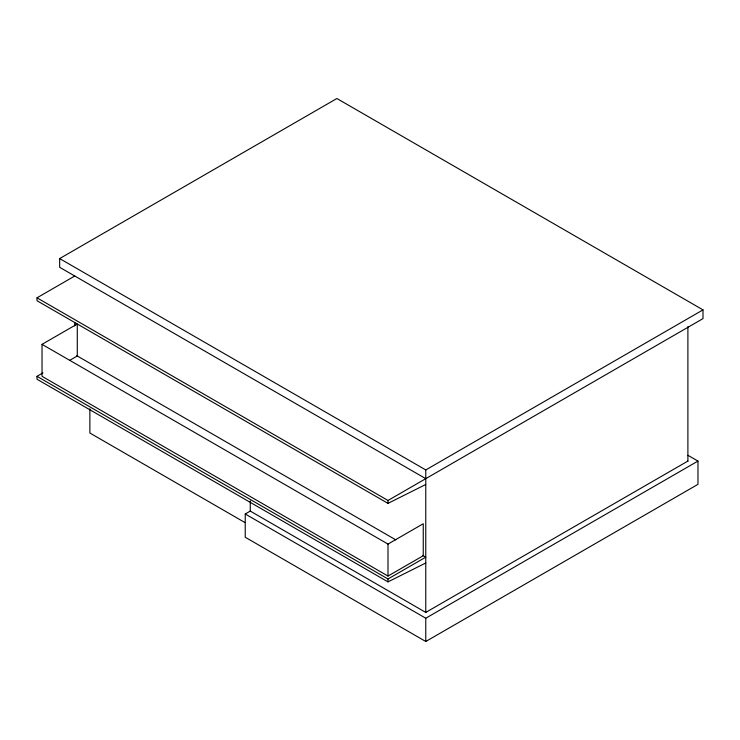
<?xml version="1.0" encoding="UTF-8"?>
<svg xmlns="http://www.w3.org/2000/svg" width="740" height="740" viewBox="0 0 740 740"><rect width="100%" height="100%" fill="white"/><g stroke="black" fill="none" stroke-linecap="round" stroke-linejoin="round"><path stroke-width="1.11" d="M425.768 478.669L59.663 267.297L59.663 258.575L336.885 98.513L703 309.884L703 318.607L388 500.471L37 297.822L37 300.727L388 503.376L425.768 484.478M37 297.822L74.768 276.011M42.032 344.341L388 544.085L423.252 523.735L423.252 555.712L388 576.062L42.032 376.327L42.032 344.341L77.284 323.99L77.284 355.968L69.458 360.491M425.768 562.983L388 581.88L37 379.232L37 376.327L42.966 372.877M687.96 455.304L697.968 461.075L697.968 484.339L425.768 641.488L245.236 537.249L245.236 513.995L250.268 511.081L425.768 612.415L687.895 461.075M59.663 258.575L425.768 469.946L703 309.884M37 376.327L388 578.976L425.768 557.165L422.771 555.435M245.236 513.995L425.768 618.224L697.968 461.075M76.766 355.672L395.771 539.849M244.829 522.477L89.873 433.02L89.873 408.804M687.895 326.664L687.895 461.316M425.768 469.946L425.768 612.591M425.768 618.224L425.768 641.488M388 500.471L388 503.376M388 544.085L388 576.062M388 578.976L388 581.88M250.268 500.906L250.268 511.285M74.768 322.464L74.768 325.914"/></g></svg>
